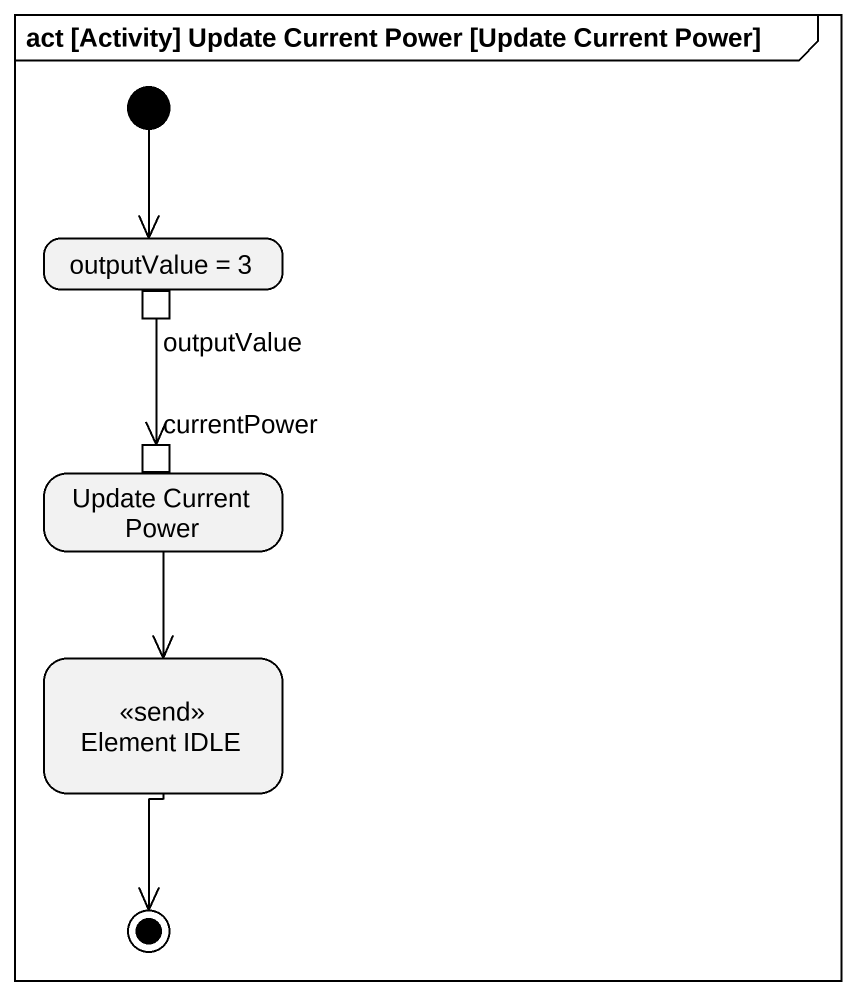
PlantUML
@startuml
mainframe act [Activity] Update Current Power [Update Current Power]
hide empty description
state "outputValue = 3" as outputValue_3 {
  state outputValue <<outputPin>>
}
state "Update Current Power" as Update_Current_Power {
  state currentPower <<inputPin>>
}
state "Element IDLE" as Element_IDLE <<send>>
[*] --> outputValue_3
outputValue --> currentPower
Update_Current_Power --> Element_IDLE
Element_IDLE --> [*]
@enduml
